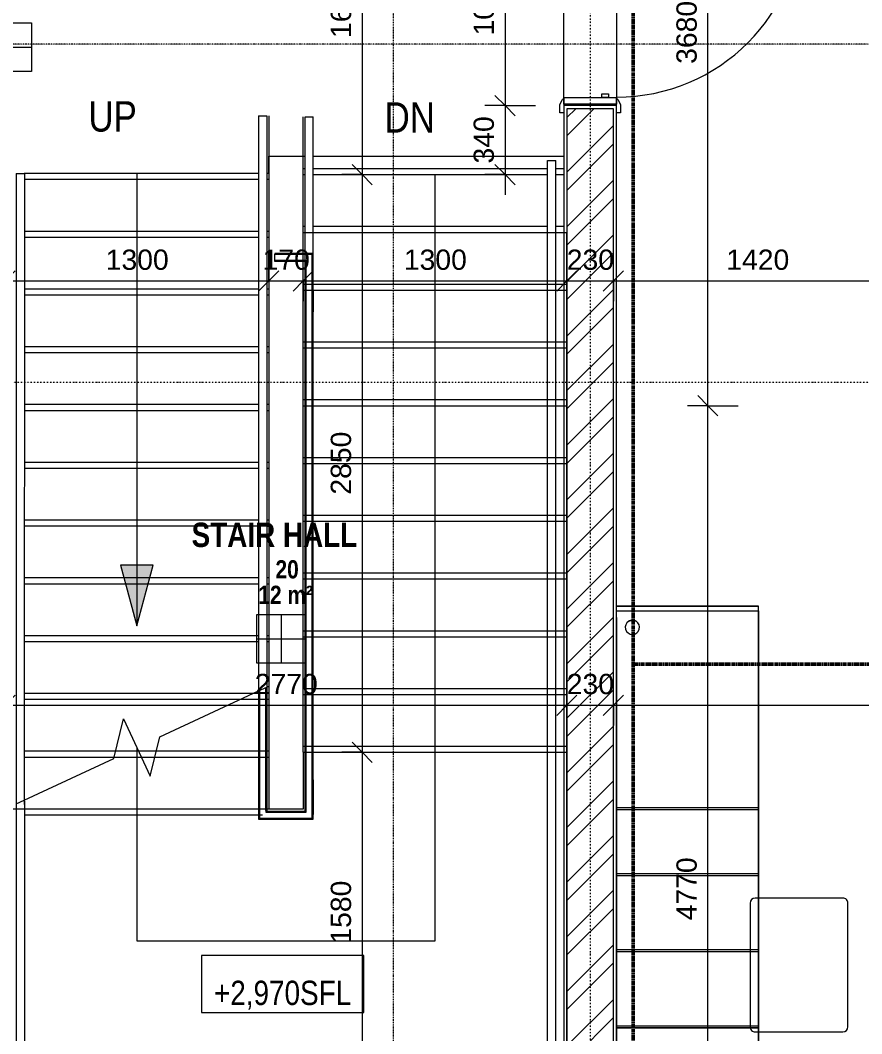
# Model space of a CAD drawing. Header units: millimetres. Extents: x -20313 to 13390, y -15775 to 12805.
# Drawn here: x -181 to 3968, y -7005 to -2005 of the extents above; entities that cross this region are included whole.
import ezdxf

# ---------------------------------------------------------------- set-up
doc = ezdxf.new("R2010")
doc.units = ezdxf.units.MM
for name, pattern in [('Dash dot', [15.875, 6.35, -4.7625, 0, -4.7625]), ('Overhead', [2.8, 2, -0.8]), ('TD_Callout Boundary', [4, 2, -2]), ('TD_Level Line', [8, 4, -2, 0, -2])]:
    doc.linetypes.add(name, pattern=pattern)
for name, color, linetype, lineweight in [('A-ANNO-DIMS', 211, 'Continuous', 9), ('A-ANNO-DIMS-100', 211, 'Continuous', 9), ('A-ANNO-SYMB', 150, 'Continuous', 9), ('A-AREA-IDEN', 2, 'Continuous', 9), ('A-DOOR', 31, 'Continuous', 5), ('A-DOOR-FRAM', 31, 'Continuous', 5), ('A-FLOR', 192, 'Continuous', 5), ('A-FLOR-HRAL', 11, 'Continuous', 5), ('A-FLOR-HRAL-MBND', 5, 'Overhead', 5), ('A-WALL', 113, 'Continuous', 5), ('A-WALL-PATT', 111, 'Continuous', 18), ('G-ANNO-DIMS', 111, 'Continuous', 9), ('G-ANNO-SYMB', 111, 'Continuous', 9), ('I-FURN', 30, 'Continuous', 5), ('I-WALL', 2, 'Continuous', 5), ('S-GRID', 1, 'Continuous', 9), ('S-STRS', 31, 'Continuous', 5), ('S-STRS-ANNO', 31, 'Continuous', 5), ('S-STRS-IDEN', 31, 'Continuous', 5), ('S-STRS-MBND', 31, 'Overhead', 5)]:
    doc.layers.add(name, color=color, linetype=linetype, lineweight=lineweight)
doc.styles.add('Arial Narrow', font='ARIALN.TTF', dxfattribs={"height": 150})
doc.styles.add('Arial Narrow_1', font='ARIALN.TTF', dxfattribs={"height": 120})
doc.styles.add('Arial Narrow_B', font='ARIALNB.TTF', dxfattribs={"height": 90})
doc.styles.add('Arial Narrow_B_1', font='ARIALNB.TTF', dxfattribs={"height": 120})
doc.styles.add('Arial_3', font='arial.ttf', dxfattribs={"height": 100})
doc.dimstyles.new('Arial_1_0', dxfattribs={"dimscale": 304.8, "dimtxt": 102.02594, "dimasz": 0.328084, "dimexe": 0.328084, "dimexo": 0.0625, "dimgap": 0.082021, "dimtad": 1, "dimdec": 0, "dimzin": 0, "dimdsep": 46, "dimtxsty": 'Arial_3', "dimblk1": 'OBLIQUE', "dimblk2": 'OBLIQUE', "dimsah": 1, "dimcen": 0.09, "dimdle": 0.328084, "dimazin": 0, "dimtfac": 1, "dimtdec": 4, "dimtix": 1, "dimtmove": 0, "dimatfit": 3, "dimfxl": 0.492126, "dimfxlon": 1, "dimtvp": 1, "dimtolj": 1, "dimtzin": 0, "dimarcsym": 2})

# ---------------------------------------------------------------- blocks, each defined once
blk = doc.blocks.new('Doors_IntSgl - 1000x2700mm-881395-01_First floor')
at = {"layer": 'A-DOOR'}
for p, q in [((-535, 150), (-495, 150)), ((-535, 130), (-535, 150)), ((-495, 150), (-469, 136)), ((469, 136), (495, 150)), ((495, 150), (535, 150)), ((535, 150), (535, 130)), ((-465, 130), (-500, 130)), ((500, 130), (465, 130)), ((-535, -150), (-535, -130)), ((-500, -130), (-465, -130)), ((-469, -136), (-495, -150)), ((420, -130), (458, -130)), ((420, -1046), (420, -130)), ((420, -130), (420, -1046)), ((458, -130), (420, -130)), ((458, -130), (458, -1046)), ((458, -1046), (458, -130)), ((465, -130), (500, -130)), ((495, -150), (469, -136)), ((535, -130), (535, -150)), ((-495, -150), (-535, -150)), ((535, -150), (495, -150)), ((458, -1046), (420, -1046)), ((420, -1046), (458, -1046))]:
    blk.add_line(p, q, dxfattribs=at)
for centre, radius, start, end in [((-473, 129), 8.06, 7.125, 60.2551), ((473, 129), 8.06, 119.7449, 172.875), ((-473, -129), 8.06, 299.7449, 352.875), ((-473, -129), 8.06, 299.7449, 352.875), ((458, -130), 916, 180, 270), ((473, -129), 8.06, 187.125, 240.2551), ((473, -129), 8.06, 187.125, 240.2551)]:
    blk.add_arc(centre, radius, start, end, dxfattribs=at)
at = {"layer": 'A-DOOR-FRAM'}
for p, q in [((-492, 130), (-460, 130)), ((-492, -130), (-492, 130)), ((-460, 130), (-460, -130)), ((460, 130), (492, 130)), ((460, -130), (460, 130)), ((492, 130), (492, -130)), ((-460, -58), (-441, -58)), ((-460, -90), (-460, -58)), ((-441, -90), (-460, -90)), ((-441, -58), (-441, -90)), ((441, -58), (460, -58)), ((441, -90), (441, -58)), ((460, -90), (441, -90)), ((460, -58), (460, -90)), ((-460, -130), (-492, -130)), ((492, -130), (460, -130))]:
    blk.add_line(p, q, dxfattribs=at)
blk = doc.blocks.new('Railing - Railing-1000652-01_First floor')
at = {"layer": 'A-FLOR-HRAL'}
for p, q in [((-5860.7, -1187.2), (-5910.7, -1188.9)), ((-5910.7, -1188.9), (-5901.8, -1458.7)), ((-5860.5, -1192.2), (-5905.5, -1193.7)), ((-5860.5, -1192.2), (-5905.5, -1193.7)), ((-5860.5, -1192.2), (-5905.5, -1193.7)), ((-5860.5, -1192.2), (-5905.5, -1193.7)), ((-5860.5, -1192.2), (-5905.5, -1193.7)), ((-5278.1, -1168.1), (-5860.7, -1187.2)), ((-5859.5, -1222.2), (-5874.5, -1222.7)), ((-5859.5, -1222.2), (-5874.5, -1222.7)), ((-5859.5, -1222.2), (-5874.5, -1222.7)), ((-5859.5, -1222.2), (-5874.5, -1222.7)), ((-5859.5, -1222.2), (-5874.5, -1222.7)), ((-5859.4, -1227.2), (-5869.4, -1227.5)), ((-5869.4, -1227.5), (-5863.1, -1417.4)), ((-5258.2, -1207.5), (-5859.4, -1227.2)), ((-5573.3, -1407.9), (-2724.8, -1314.3)), ((-2724.8, -1314.3), (-2440, -1304.9)), ((-2723.5, -1354.2), (-2438.7, -1344.9)), ((-2440, -1304.9), (-2438.7, -1344.9)), ((-5572, -1447.9), (-2723.5, -1354.2)), ((-5863.1, -1417.4), (-5858.1, -1417.3)), ((-5858.1, -1417.3), (-5573.3, -1407.9)), ((-5856.8, -1457.3), (-5572, -1447.9)), ((-5901.8, -1458.7), (-5856.8, -1457.3))]:
    blk.add_line(p, q, dxfattribs=at)
blk = doc.blocks.new('Railing - Railing-1000656-01_First floor')
at = {"layer": 'A-FLOR-HRAL'}
for p, q in [((-5900, 7.1), (-7144.3, -33.8)), ((-5874.3, 8), (-5900, 7.1)), ((-7144.3, -33.8), (-7056.9, -2692.4)), ((-5898.6, -32.9), (-7103, -72.5)), ((-5854.4, -31.4), (-5898.6, -32.9)), ((-7103, -72.5), (-7018.2, -2651.1)), ((-5534, -2602.3), (-2685.6, -2508.6)), ((-5532.7, -2642.2), (-2684.2, -2548.6)), ((-2685.6, -2508.6), (-2615.6, -2506.3)), ((-2684.2, -2548.6), (-2614.3, -2546.3)), ((-2615.6, -2506.3), (-2614.3, -2546.3)), ((-7018.2, -2651.1), (-5818.9, -2611.6)), ((-5818.9, -2611.6), (-5534, -2602.3)), ((-5817.5, -2651.6), (-5532.7, -2642.2)), ((-7056.9, -2692.4), (-5817.5, -2651.6))]:
    blk.add_line(p, q, dxfattribs=at)
blk = doc.blocks.new('FUR_2_Desk_StandAlone_ Soft Edge - FUR_2_Desk_StandAlone_ Soft Edge-V8-01_First floor')
at = {"layer": 'I-FURN', "color": 10}
for p, q in [((1990.7, -500.2), (-1235.3, -500.2)), ((-1235.3, -1200.2), (-1235.3, -500.2)), ((-1235.3, -500.2), (-1235.3, -1200.2)), ((-735.3, -500.2), (-735.3, -508.7)), ((-725.4, -500.2), (-735.3, -500.2)), ((-661.3, -500.2), (-735.3, -500.2)), ((-735.3, -500.2), (-735.3, -508.7)), ((-735.3, -511.2), (-735.3, -1200.2)), ((-735.3, -511.2), (-735.3, -1200.2)), ((-725.3, -500.2), (-661.3, -500.2)), ((-725.3, -500.2), (-725.3, -510.1)), ((-725.3, -511.4), (-725.3, -1200.2)), ((1071.7, -500.2), (-661.3, -500.2)), ((-661.3, -500.2), (-390.3, -500.2)), ((-390.3, -500.2), (-380.3, -500.2)), ((-390.3, -1200.2), (-390.3, -500.2)), ((-390.3, -500.2), (-390.3, -1200.2)), ((-380.3, -500.2), (-14.8, -500.2)), ((-380.3, -500.2), (-380.3, -1200.2)), ((-380.3, -500.2), (-380.3, -1200.2)), ((-14.8, -500.2), (-4.8, -500.2)), ((-14.8, -1200.2), (-14.8, -500.2)), ((-14.8, -500.2), (-14.8, -1200.2)), ((-4.8, -500.2), (360.8, -500.2)), ((-4.8, -500.2), (-4.8, -1200.2)), ((-4.8, -500.2), (-4.8, -1200.2)), ((360.8, -500.2), (370.8, -500.2)), ((360.8, -500.2), (360.8, -1200.2)), ((360.8, -500.2), (360.8, -1200.2)), ((370.8, -500.2), (736.3, -500.2)), ((370.8, -500.2), (370.8, -1200.2)), ((370.8, -500.2), (370.8, -1200.2)), ((736.3, -500.2), (746.3, -500.2)), ((736.3, -500.2), (736.3, -1200.2)), ((736.3, -500.2), (736.3, -1200.2)), ((746.3, -500.2), (1061.7, -500.2)), ((746.3, -500.2), (746.3, -1200.2)), ((746.3, -500.2), (746.3, -1200.2)), ((1061.7, -500.2), (1071.7, -500.2)), ((1061.7, -500.2), (1061.7, -1200.2)), ((1061.7, -500.2), (1061.7, -1200.2)), ((1071.7, -500.2), (1071.7, -1200.2)), ((1071.7, -500.2), (1071.7, -1200.2)), ((2009.9, -500.2), (1990.7, -500.2)), ((1990.7, -500.2), (2003.9, -500.2)), ((2041.7, -500.2), (2041.7, -1200.2)), ((2064.7, -1200.2), (2064.7, -500.2)), ((2064.7, -500.2), (2064.7, -1200.2)), ((-1235.3, -1200.2), (1990.7, -1200.2)), ((1990.7, -1200.2), (-1235.3, -1200.2)), ((-735.3, -1200.2), (-661.3, -1200.2)), ((-735.3, -1200.2), (-725.4, -1200.2)), ((-723.1, -1200.2), (-725.3, -1200.2)), ((-716.7, -1200.2), (-723.1, -1200.2)), ((-706.6, -1200.2), (-716.7, -1200.2)), ((-693.3, -1200.2), (-706.6, -1200.2)), ((-677.9, -1200.2), (-693.3, -1200.2)), ((-661.3, -1200.2), (-677.9, -1200.2)), ((-390.3, -1200.2), (-661.3, -1200.2)), ((-661.3, -1200.2), (1071.7, -1200.2)), ((-380.3, -1200.2), (-390.3, -1200.2)), ((-14.8, -1200.2), (-380.3, -1200.2)), ((-4.8, -1200.2), (-14.8, -1200.2)), ((360.8, -1200.2), (-4.8, -1200.2)), ((370.8, -1200.2), (360.8, -1200.2)), ((736.3, -1200.2), (370.8, -1200.2)), ((746.3, -1200.2), (736.3, -1200.2)), ((1061.7, -1200.2), (746.3, -1200.2)), ((1071.7, -1200.2), (1061.7, -1200.2)), ((2026.8, -1200.2), (1990.7, -1200.2)), ((1990.7, -1200.2), (2064.7, -1200.2)), ((2041.7, -1200.2), (2027.8, -1200.2)), ((2041.7, -1200.2), (2064.7, -1200.2))]:
    blk.add_line(p, q, dxfattribs=at)
for start, end in [(31.1255, 180), (31.1255, 180), (180, 328.8745), (180, 328.8745)]:
    blk.add_arc((1960.7, -578.6), 35, start, end, dxfattribs=at)
for points in [[(1993.5, -566.2), (1992.7, -564.2), (1991.8, -562.4), (1990.7, -560.5)], [(1990.7, -560.5), (1991.8, -562.4), (1993.6, -566.1), (1995.4, -572.3), (1995.7, -576.5), (1995.7, -578.6)], [(1995.7, -578.6), (1995.7, -580.8), (1995.4, -584.9), (1993.6, -591.1), (1991.8, -594.9), (1990.7, -596.7)], [(1990.7, -596.7), (1991.8, -594.9), (1992.7, -593), (1993.5, -591)], [(1995.2, -572.3), (1994.8, -570.2), (1994.2, -568.2), (1993.5, -566.2)], [(1993.5, -591), (1994.2, -589), (1994.8, -587), (1995.2, -584.9)], [(1995.7, -578.6), (1995.7, -576.5), (1995.5, -574.4), (1995.2, -572.3)], [(1995.2, -584.9), (1995.5, -582.8), (1995.7, -580.8), (1995.7, -578.6)]]:
    blk.add_open_spline(points, degree=3, dxfattribs=at)
blk = doc.blocks.new('Haworth_Chair_AsterX_Ottoman - Aster X-V9-01_First floor')
at = {"layer": 'I-FURN'}
for p, q in [((-330.2, 215.9), (-330.2, -200)), ((304.8, 241.3), (-304.8, 241.3)), ((330.2, -200), (330.2, 215.9)), ((-330.2, -200), (-330.2, -215.9)), ((-304.8, -241.3), (304.8, -241.3)), ((330.2, -215.9), (330.2, -200))]:
    blk.add_line(p, q, dxfattribs=at)
for centre, start, end in [((-304.8, 215.9), 90, 180), ((304.8, 215.9), 0, 90), ((-304.8, -215.9), 180, 270), ((304.8, -215.9), 270, 360)]:
    blk.add_arc(centre, 25.4, start, end, dxfattribs=at)
blk = doc.blocks.new('Railing - Railing-1119065-01_First floor')
at = {"layer": 'A-FLOR-HRAL'}
for p, q in [((-2442.5, -1074.9), (-5278.1, -1168.1)), ((-2442.5, -1074.9), (-2441.2, -1114.8)), ((-2441.2, -1114.8), (-5258.2, -1207.5)), ((-5278.1, -1168.1), (-5258.2, -1207.5)), ((-5278.1, -1168.1), (-5258.2, -1207.5)), ((-5278.1, -1168.1), (-5258.2, -1207.5)), ((-5278.1, -1168.1), (-5258.2, -1207.5)), ((-5278.1, -1168.1), (-5258.2, -1207.5)), ((-5278.1, -1168.1), (-5258.2, -1207.5))]:
    blk.add_line(p, q, dxfattribs=at)
at = {"layer": 'A-FLOR-HRAL-MBND'}
for p, q in [((-5860.7, -1187.2), (-5910.7, -1188.9)), ((-5910.7, -1188.9), (-5901.8, -1458.7)), ((-5860.5, -1192.2), (-5905.5, -1193.7)), ((-5860.5, -1192.2), (-5905.5, -1193.7)), ((-5860.5, -1192.2), (-5905.5, -1193.7)), ((-5860.5, -1192.2), (-5905.5, -1193.7)), ((-5860.5, -1192.2), (-5905.5, -1193.7)), ((-5905.5, -1193.7), (-5897, -1453.6)), ((-5905.5, -1193.7), (-5897, -1453.6)), ((-5905.5, -1193.7), (-5897, -1453.6)), ((-5905.5, -1193.7), (-5897, -1453.6)), ((-5905.5, -1193.7), (-5897, -1453.6)), ((-5278.1, -1168.1), (-5860.7, -1187.2)), ((-5275.6, -1173), (-5860.5, -1192.2)), ((-5275.6, -1173), (-5860.5, -1192.2)), ((-5275.6, -1173), (-5860.5, -1192.2)), ((-5275.6, -1173), (-5860.5, -1192.2)), ((-5275.6, -1173), (-5860.5, -1192.2)), ((-3158.7, -1178.5), (-3118.7, -1177.1)), ((-3153.8, -1328.4), (-3158.7, -1178.5)), ((-3153.7, -1178.3), (-3123.7, -1177.3)), ((-3153.7, -1178.3), (-3123.7, -1177.3)), ((-3153.7, -1178.3), (-3123.7, -1177.3)), ((-3153.7, -1178.3), (-3123.7, -1177.3)), ((-3153.7, -1178.3), (-3123.7, -1177.3)), ((-3148.6, -1333.2), (-3153.7, -1178.3)), ((-3148.6, -1333.2), (-3153.7, -1178.3)), ((-3148.6, -1333.2), (-3153.7, -1178.3)), ((-3148.6, -1333.2), (-3153.7, -1178.3)), ((-3148.6, -1333.2), (-3153.7, -1178.3)), ((-3117.6, -1362.2), (-3123.7, -1177.3)), ((-3117.6, -1362.2), (-3123.7, -1177.3)), ((-3117.6, -1362.2), (-3123.7, -1177.3)), ((-3117.6, -1362.2), (-3123.7, -1177.3)), ((-3117.6, -1362.2), (-3123.7, -1177.3)), ((-3112.5, -1367), (-3118.7, -1177.1)), ((-5859.5, -1222.2), (-5874.5, -1222.7)), ((-5859.5, -1222.2), (-5874.5, -1222.7)), ((-5859.5, -1222.2), (-5874.5, -1222.7)), ((-5859.5, -1222.2), (-5874.5, -1222.7)), ((-5859.5, -1222.2), (-5874.5, -1222.7)), ((-5874.5, -1222.7), (-5868, -1422.6)), ((-5874.5, -1222.7), (-5868, -1422.6)), ((-5874.5, -1222.7), (-5868, -1422.6)), ((-5874.5, -1222.7), (-5868, -1422.6)), ((-5874.5, -1222.7), (-5868, -1422.6)), ((-5859.4, -1227.2), (-5869.4, -1227.5)), ((-5869.4, -1227.5), (-5863.1, -1417.4)), ((-5260.7, -1202.5), (-5859.5, -1222.2)), ((-5260.7, -1202.5), (-5859.5, -1222.2)), ((-5260.7, -1202.5), (-5859.5, -1222.2)), ((-5260.7, -1202.5), (-5859.5, -1222.2)), ((-5260.7, -1202.5), (-5859.5, -1222.2)), ((-5258.2, -1207.5), (-5859.4, -1227.2)), ((-5573.3, -1407.9), (-3294.5, -1333)), ((-5573.1, -1412.9), (-3294.3, -1338)), ((-5573.1, -1412.9), (-3294.3, -1338)), ((-5573.1, -1412.9), (-3294.3, -1338)), ((-5573.1, -1412.9), (-3294.3, -1338)), ((-5573.1, -1412.9), (-3294.3, -1338)), ((-3294.5, -1333), (-3153.8, -1328.4)), ((-3294.3, -1338), (-3148.6, -1333.2)), ((-3294.3, -1338), (-3148.6, -1333.2)), ((-3294.3, -1338), (-3148.6, -1333.2)), ((-3294.3, -1338), (-3148.6, -1333.2)), ((-3294.3, -1338), (-3148.6, -1333.2)), ((-5572.1, -1442.9), (-3293.4, -1368)), ((-5572.1, -1442.9), (-3293.4, -1368)), ((-5572.1, -1442.9), (-3293.4, -1368)), ((-5572.1, -1442.9), (-3293.4, -1368)), ((-5572.1, -1442.9), (-3293.4, -1368)), ((-5572, -1447.9), (-3293.2, -1373)), ((-3293.4, -1368), (-3117.6, -1362.2)), ((-3293.4, -1368), (-3117.6, -1362.2)), ((-3293.4, -1368), (-3117.6, -1362.2)), ((-3293.4, -1368), (-3117.6, -1362.2)), ((-3293.4, -1368), (-3117.6, -1362.2)), ((-3293.2, -1373), (-3112.5, -1367)), ((-5868, -1422.6), (-5858, -1422.3)), ((-5868, -1422.6), (-5858, -1422.3)), ((-5868, -1422.6), (-5858, -1422.3)), ((-5868, -1422.6), (-5858, -1422.3)), ((-5868, -1422.6), (-5858, -1422.3)), ((-5863.1, -1417.4), (-5858.1, -1417.3)), ((-5858.1, -1417.3), (-5573.3, -1407.9)), ((-5858, -1422.3), (-5573.1, -1412.9)), ((-5858, -1422.3), (-5573.1, -1412.9)), ((-5858, -1422.3), (-5573.1, -1412.9)), ((-5858, -1422.3), (-5573.1, -1412.9)), ((-5858, -1422.3), (-5573.1, -1412.9)), ((-5857, -1452.3), (-5572.1, -1442.9)), ((-5857, -1452.3), (-5572.1, -1442.9)), ((-5857, -1452.3), (-5572.1, -1442.9)), ((-5857, -1452.3), (-5572.1, -1442.9)), ((-5857, -1452.3), (-5572.1, -1442.9)), ((-5856.8, -1457.3), (-5572, -1447.9)), ((-5901.8, -1458.7), (-5856.8, -1457.3)), ((-5897, -1453.6), (-5857, -1452.3)), ((-5897, -1453.6), (-5857, -1452.3)), ((-5897, -1453.6), (-5857, -1452.3)), ((-5897, -1453.6), (-5857, -1452.3)), ((-5897, -1453.6), (-5857, -1452.3))]:
    blk.add_line(p, q, dxfattribs=at)
blk = doc.blocks.new('Railing - Railing-1119069-01_First floor')
at = {"layer": 'A-FLOR-HRAL'}
for p, q in [((-2766.6, 110.1), (-5874.3, 8)), ((-2766.6, 110.1), (-2765.3, 70.1)), ((-2765.3, 70.1), (-5854.4, -31.4)), ((-5874.3, 8), (-5854.4, -31.4))]:
    blk.add_line(p, q, dxfattribs=at)
at = {"layer": 'A-FLOR-HRAL-MBND'}
for p, q in [((-5900, 7.1), (-7144.3, -33.8)), ((-5874.3, 8), (-5900, 7.1)), ((-7144.3, -33.8), (-7056.9, -2692.4)), ((-5898.6, -32.9), (-7103, -72.5)), ((-5854.4, -31.4), (-5898.6, -32.9)), ((-7103, -72.5), (-7018.2, -2651.1)), ((-5534, -2602.3), (-3255.2, -2527.4)), ((-3255.2, -2527.4), (-2970.4, -2518)), ((-2970.4, -2518), (-2969.1, -2558)), ((-5532.7, -2642.2), (-3253.9, -2567.3)), ((-3253.9, -2567.3), (-2969.1, -2558)), ((-7018.2, -2651.1), (-5818.9, -2611.6)), ((-5818.9, -2611.6), (-5534, -2602.3)), ((-5817.5, -2651.6), (-5532.7, -2642.2)), ((-7056.9, -2692.4), (-5817.5, -2651.6))]:
    blk.add_line(p, q, dxfattribs=at)
blk = doc.blocks.new('Room Tag B - Medium_rfaX - Name and Number-1261570-01_First floor')
at = {"layer": 'A-AREA-IDEN'}
for p, q in [((-2.752, -5.004), (-2.752, -2.604)), ((-2.752, -2.604), (-0.352, -2.604)), ((-1.552, -2.604), (-1.552, -5.004)), ((-0.352, -2.604), (-0.352, -5.004)), ((-2.752, -3.804), (-0.352, -3.804)), ((-0.352, -5.004), (-2.752, -5.004))]:
    blk.add_line(p, q, dxfattribs=at)
blk = doc.blocks.new('DIMBLOCK145-01_First floor')
at = {"layer": 'A-ANNO-DIMS-100', "transparency": 16777216}
for p, q in [((-256, -5384.3), (-256, -5234.3)), ((2514, -5384.3), (2514, -5234.3)), ((-256, -5384.3), (-206, -5334.3)), ((2514, -5384.3), (2564, -5334.3)), ((-256, -5384.3), (-306, -5434.3)), ((-256, -5384.3), (2514, -5384.3)), ((-256, -5384.3), (-256, -5484.3)), ((2514, -5384.3), (2464, -5434.3)), ((2514, -5384.3), (2514, -5484.3))]:
    blk.add_line(p, q, dxfattribs=at)
at = {"layer": 'A-ANNO-DIMS-100', "color": 0, "transparency": 16777216, "insert": (975.2, -5229.5), "char_height": 100, "width": 369.177, "attachment_point": 1, "line_spacing_factor": 0.941778, "style": 'Arial_3'}
blk.add_mtext('2770', dxfattribs=at)
blk = doc.blocks.new('_Oblique')
at = {"color": 0, "linetype": 'ByBlock', "lineweight": -2}
blk.add_line((-0.5, -0.5), (0.5, 0.5), dxfattribs=at)
blk = doc.blocks.new('DIMBLOCK146-01_First floor')
at = {"layer": 'A-ANNO-DIMS-100', "transparency": 16777216}
for p, q in [((2514, -5384.3), (2514, -5234.3)), ((2744, -5384.3), (2744, -5234.3)), ((2514, -5384.3), (2564, -5334.3)), ((2744, -5384.3), (2794, -5334.3)), ((2514, -5384.3), (2464, -5434.3)), ((2514, -5384.3), (2744, -5384.3)), ((2514, -5384.3), (2514, -5484.3)), ((2744, -5384.3), (2694, -5434.3)), ((2744, -5384.3), (2744, -5484.3))]:
    blk.add_line(p, q, dxfattribs=at)
at = {"layer": 'A-ANNO-DIMS-100', "color": 0, "transparency": 16777216, "insert": (2513.7, -5229.5), "char_height": 100, "width": 276.883, "attachment_point": 1, "line_spacing_factor": 0.941778, "style": 'Arial_3'}
blk.add_mtext('230', dxfattribs=at)
blk = doc.blocks.new('DIMBLOCK147-01_First floor')
at = {"layer": 'A-ANNO-DIMS-100', "transparency": 16777216}
for p, q in [((2744, -5384.3), (2744, -5234.3)), ((8744, -5384.3), (8744, -5234.3)), ((2744, -5384.3), (2794, -5334.3)), ((8744, -5384.3), (8794, -5334.3)), ((2744, -5384.3), (2694, -5434.3)), ((2744, -5384.3), (8744, -5384.3)), ((2744, -5384.3), (2744, -5484.3)), ((8744, -5384.3), (8694, -5434.3)), ((8744, -5384.3), (8744, -5484.3))]:
    blk.add_line(p, q, dxfattribs=at)
at = {"layer": 'A-ANNO-DIMS-100', "color": 0, "transparency": 16777216, "insert": (5590.2, -5229.5), "char_height": 100, "width": 369.177, "attachment_point": 1, "line_spacing_factor": 0.941778, "style": 'Arial_3'}
blk.add_mtext('6000', dxfattribs=at)
blk = doc.blocks.new('DIMBLOCK157-01_First floor')
at = {"layer": 'A-ANNO-DIMS-100', "transparency": 16777216}
for p, q in [((-256, -3291.2), (-256, -3141.2)), ((1044, -3291.2), (1044, -3141.2)), ((-256, -3291.2), (-206, -3241.2)), ((1044, -3291.2), (1094, -3241.2)), ((-256, -3291.2), (-306, -3341.2)), ((-256, -3291.2), (1044, -3291.2)), ((-256, -3291.2), (-256, -3391.2)), ((1044, -3291.2), (994, -3341.2)), ((1044, -3291.2), (1044, -3391.2))]:
    blk.add_line(p, q, dxfattribs=at)
at = {"layer": 'A-ANNO-DIMS-100', "color": 0, "transparency": 16777216, "insert": (240.2, -3136.4), "char_height": 100, "width": 369.177, "attachment_point": 1, "line_spacing_factor": 0.941778, "style": 'Arial_3'}
blk.add_mtext('1300', dxfattribs=at)
blk = doc.blocks.new('DIMBLOCK158-01_First floor')
at = {"layer": 'A-ANNO-DIMS-100', "transparency": 16777216}
for p, q in [((1044, -3291.2), (1044, -3141.2)), ((1214, -3291.2), (1214, -3141.2)), ((1044, -3291.2), (1094, -3241.2)), ((1214, -3291.2), (1264, -3241.2)), ((1044, -3291.2), (994, -3341.2)), ((1044, -3291.2), (1214, -3291.2)), ((1044, -3291.2), (1044, -3391.2)), ((1214, -3291.2), (1164, -3341.2)), ((1214, -3291.2), (1214, -3391.2))]:
    blk.add_line(p, q, dxfattribs=at)
at = {"layer": 'A-ANNO-DIMS-100', "color": 0, "transparency": 16777216, "insert": (1013.7, -3136.4), "char_height": 100, "width": 276.883, "attachment_point": 1, "line_spacing_factor": 0.941778, "style": 'Arial_3'}
blk.add_mtext('170', dxfattribs=at)
blk = doc.blocks.new('DIMBLOCK159-01_First floor')
at = {"layer": 'A-ANNO-DIMS-100', "transparency": 16777216}
for p, q in [((1214, -3291.2), (1214, -3141.2)), ((2514, -3291.2), (2514, -3141.2)), ((1214, -3291.2), (1264, -3241.2)), ((2514, -3291.2), (2564, -3241.2)), ((1214, -3291.2), (1164, -3341.2)), ((1214, -3291.2), (2514, -3291.2)), ((1214, -3291.2), (1214, -3391.2)), ((2514, -3291.2), (2464, -3341.2)), ((2514, -3291.2), (2514, -3391.2))]:
    blk.add_line(p, q, dxfattribs=at)
at = {"layer": 'A-ANNO-DIMS-100', "color": 0, "transparency": 16777216, "insert": (1710.2, -3136.4), "char_height": 100, "width": 369.177, "attachment_point": 1, "line_spacing_factor": 0.941778, "style": 'Arial_3'}
blk.add_mtext('1300', dxfattribs=at)
blk = doc.blocks.new('DIMBLOCK160-01_First floor')
at = {"layer": 'A-ANNO-DIMS-100', "transparency": 16777216}
for p, q in [((2514, -3291.2), (2514, -3141.2)), ((2744, -3291.2), (2744, -3141.2)), ((2514, -3291.2), (2564, -3241.2)), ((2744, -3291.2), (2794, -3241.2)), ((2514, -3291.2), (2464, -3341.2)), ((2514, -3291.2), (2744, -3291.2)), ((2514, -3291.2), (2514, -3391.2)), ((2744, -3291.2), (2694, -3341.2)), ((2744, -3291.2), (2744, -3391.2))]:
    blk.add_line(p, q, dxfattribs=at)
at = {"layer": 'A-ANNO-DIMS-100', "color": 0, "transparency": 16777216, "insert": (2513.7, -3136.4), "char_height": 100, "width": 276.883, "attachment_point": 1, "line_spacing_factor": 0.941778, "style": 'Arial_3'}
blk.add_mtext('230', dxfattribs=at)
blk = doc.blocks.new('DIMBLOCK161-01_First floor')
at = {"layer": 'A-ANNO-DIMS-100', "transparency": 16777216}
for p, q in [((2744, -3291.2), (2744, -3141.2)), ((4164, -3291.2), (4164, -3141.2)), ((2744, -3291.2), (2794, -3241.2)), ((4164, -3291.2), (4214, -3241.2)), ((2744, -3291.2), (2694, -3341.2)), ((2744, -3291.2), (4164, -3291.2)), ((2744, -3291.2), (2744, -3391.2)), ((4164, -3291.2), (4114, -3341.2)), ((4164, -3291.2), (4164, -3391.2))]:
    blk.add_line(p, q, dxfattribs=at)
at = {"layer": 'A-ANNO-DIMS-100', "color": 0, "transparency": 16777216, "insert": (3300.2, -3136.4), "char_height": 100, "width": 369.177, "attachment_point": 1, "line_spacing_factor": 0.941778, "style": 'Arial_3'}
blk.add_mtext('1420', dxfattribs=at)
blk = doc.blocks.new('DIMBLOCK194-01_First floor')
at = {"layer": 'A-ANNO-DIMS-100', "transparency": 16777216}
for p, q in [((3209.2, -3906.5), (3159.2, -3856.5)), ((3209.2, -3906.5), (3109.2, -3906.5)), ((3209.2, -8676.5), (3209.2, -3906.5)), ((3209.2, -3906.5), (3259.2, -3956.5)), ((3209.2, -3906.5), (3359.2, -3906.5)), ((3209.2, -8676.5), (3159.2, -8626.5)), ((3209.2, -8676.5), (3059.2, -8676.5)), ((3209.2, -8676.5), (3259.2, -8726.5)), ((3209.2, -8676.5), (3309.2, -8676.5))]:
    blk.add_line(p, q, dxfattribs=at)
at = {"layer": 'A-ANNO-DIMS-100', "color": 0, "transparency": 16777216, "insert": (3054.4, -6445.4), "char_height": 100, "width": 369.177, "attachment_point": 1, "rotation": 90, "line_spacing_factor": 0.941778, "style": 'Arial_3'}
blk.add_mtext('4770', dxfattribs=at)
blk = doc.blocks.new('DIMBLOCK195-01_First floor')
at = {"layer": 'A-ANNO-DIMS-100', "transparency": 16777216}
for p, q in [((3209.2, -226.5), (3159.2, -176.5)), ((3209.2, -226.5), (3109.2, -226.5)), ((3209.2, -3906.5), (3209.2, -226.5)), ((3209.2, -226.5), (3259.2, -276.5)), ((3209.2, -226.5), (3359.2, -226.5)), ((3209.2, -3906.5), (3159.2, -3856.5)), ((3209.2, -3906.5), (3109.2, -3906.5)), ((3209.2, -3906.5), (3259.2, -3956.5)), ((3209.2, -3906.5), (3359.2, -3906.5))]:
    blk.add_line(p, q, dxfattribs=at)
at = {"layer": 'A-ANNO-DIMS-100', "color": 0, "transparency": 16777216, "insert": (3054.4, -2220.4), "char_height": 100, "width": 369.177, "attachment_point": 1, "rotation": 90, "line_spacing_factor": 0.941778, "style": 'Arial_3'}
blk.add_mtext('3680', dxfattribs=at)
blk = doc.blocks.new('DIMBLOCK208-01_First floor')
at = {"layer": 'A-ANNO-DIMS-100', "transparency": 16777216}
for p, q in [((1504.8, -1111.5), (1454.8, -1061.5)), ((1504.8, -1111.5), (1404.8, -1111.5)), ((1504.8, -1111.5), (1504.8, -2766.5)), ((1504.8, -1111.5), (1554.8, -1161.5)), ((1504.8, -1111.5), (1654.8, -1111.5)), ((1504.8, -2766.5), (1454.8, -2716.5)), ((1504.8, -2766.5), (1404.8, -2766.5)), ((1504.8, -2766.5), (1554.8, -2816.5)), ((1504.8, -2766.5), (1654.8, -2766.5))]:
    blk.add_line(p, q, dxfattribs=at)
at = {"layer": 'A-ANNO-DIMS-100', "color": 0, "transparency": 16777216, "insert": (1350, -2092.9), "char_height": 100, "width": 369.177, "attachment_point": 1, "rotation": 90, "line_spacing_factor": 0.941778, "style": 'Arial_3'}
blk.add_mtext('1655', dxfattribs=at)
blk = doc.blocks.new('DIMBLOCK209-01_First floor')
at = {"layer": 'A-ANNO-DIMS-100', "transparency": 16777216}
for p, q in [((1504.8, -2766.5), (1454.8, -2716.5)), ((1504.8, -2766.5), (1404.8, -2766.5)), ((1504.8, -2766.5), (1504.8, -5616.5)), ((1504.8, -2766.5), (1554.8, -2816.5)), ((1504.8, -2766.5), (1654.8, -2766.5)), ((1504.8, -5616.5), (1454.8, -5566.5)), ((1504.8, -5616.5), (1404.8, -5616.5)), ((1504.8, -5616.5), (1554.8, -5666.5)), ((1504.8, -5616.5), (1654.8, -5616.5))]:
    blk.add_line(p, q, dxfattribs=at)
at = {"layer": 'A-ANNO-DIMS-100', "color": 0, "transparency": 16777216, "insert": (1350, -4345.4), "char_height": 100, "width": 369.177, "attachment_point": 1, "rotation": 90, "line_spacing_factor": 0.941778, "style": 'Arial_3'}
blk.add_mtext('2850', dxfattribs=at)
blk = doc.blocks.new('DIMBLOCK210-01_First floor')
at = {"layer": 'A-ANNO-DIMS-100', "transparency": 16777216}
for p, q in [((1504.8, -5616.5), (1454.8, -5566.5)), ((1504.8, -5616.5), (1404.8, -5616.5)), ((1504.8, -5616.5), (1504.8, -7196.5)), ((1504.8, -5616.5), (1554.8, -5666.5)), ((1504.8, -5616.5), (1654.8, -5616.5)), ((1504.8, -7196.5), (1454.8, -7146.5)), ((1504.8, -7196.5), (1404.8, -7196.5)), ((1504.8, -7196.5), (1554.8, -7246.5)), ((1504.8, -7196.5), (1654.8, -7196.5))]:
    blk.add_line(p, q, dxfattribs=at)
at = {"layer": 'A-ANNO-DIMS-100', "color": 0, "transparency": 16777216, "insert": (1350, -6560.4), "char_height": 100, "width": 369.177, "attachment_point": 1, "rotation": 90, "line_spacing_factor": 0.941778, "style": 'Arial_3'}
blk.add_mtext('1580', dxfattribs=at)
blk = doc.blocks.new('DIMBLOCK219-01_First floor')
at = {"layer": 'A-ANNO-DIMS-100', "transparency": 16777216}
for p, q in [((2209.2, -1426.5), (2159.2, -1376.5)), ((2209.2, -1426.5), (2109.2, -1426.5)), ((2209.2, -1426.5), (2209.2, -2426.5)), ((2209.2, -1426.5), (2259.2, -1476.5)), ((2209.2, -1426.5), (2359.2, -1426.5)), ((2209.2, -2426.5), (2159.2, -2376.5)), ((2209.2, -2426.5), (2109.2, -2426.5)), ((2209.2, -2426.5), (2259.2, -2476.5)), ((2209.2, -2426.5), (2359.2, -2426.5))]:
    blk.add_line(p, q, dxfattribs=at)
at = {"layer": 'A-ANNO-DIMS-100', "color": 0, "transparency": 16777216, "insert": (2054.4, -2080.4), "char_height": 100, "width": 369.177, "attachment_point": 1, "rotation": 90, "line_spacing_factor": 0.941778, "style": 'Arial_3'}
blk.add_mtext('1000', dxfattribs=at)
blk = doc.blocks.new('DIMBLOCK220-01_First floor')
at = {"layer": 'A-ANNO-DIMS-100', "transparency": 16777216}
for p, q in [((2209.2, -2426.5), (2159.2, -2376.5)), ((2209.2, -2426.5), (2109.2, -2426.5)), ((2209.2, -2426.5), (2209.2, -2866.5)), ((2209.2, -2426.5), (2259.2, -2476.5)), ((2209.2, -2426.5), (2359.2, -2426.5)), ((2209.2, -2766.5), (2159.2, -2716.5)), ((2209.2, -2766.5), (2109.2, -2766.5)), ((2209.2, -2766.5), (2259.2, -2816.5)), ((2209.2, -2766.5), (2359.2, -2766.5))]:
    blk.add_line(p, q, dxfattribs=at)
at = {"layer": 'A-ANNO-DIMS-100', "color": 0, "transparency": 16777216, "insert": (2054.4, -2711.9), "char_height": 100, "width": 276.883, "attachment_point": 1, "rotation": 90, "line_spacing_factor": 0.941778, "style": 'Arial_3'}
blk.add_mtext('340', dxfattribs=at)
blk = doc.blocks.new('Spot Elevations - _-1243852-01_First floor')
at = {"layer": 'G-ANNO-DIMS'}
for p, q in [((-4, 0), (-4, 2.8125)), ((-4, 2.8125), (4, 2.8125)), ((4, 2.8125), (4, 0)), ((4, 0), (-4, 0))]:
    blk.add_line(p, q, dxfattribs=at)

msp = doc.modelspace()

# ---------------------------------------------------------------- hatches: boundary and pattern name
at = {"layer": 'A-WALL-PATT', "lineweight": 5}
h = msp.add_hatch(dxfattribs=at)
h.set_pattern_fill('FP_1', color=256, style=0, pattern_type=2)
h.set_pattern_definition([(45, (-8404.18, -5860.1), (-134.7038, 134.7038), []), (45, (-8314.37, -5860.1), (-134.7038, 134.7038), [])])
h.paths.add_polyline_path([(2744, -8676.5), (2744, -2441.5), (2514, -2441.5), (2514, -8676.5), (2557.5, -8676.5)])
h.paths.add_polyline_path([(2514, -1411.5), (2744, -1411.5), (2744, 1323.5), (2514, 1323.5), (2514, -1111.5)])
h.paths.add_polyline_path([(2557.5, 2353.5), (2744, 2353.5), (2744, 3103.5), (2514, 3103.5), (2514, 2353.5)])
at = {"layer": 'S-STRS-ANNO'}
msp.add_hatch(color=256, dxfattribs=at).paths.add_polyline_path([(394, -4993.4), (474.4, -4693.4), (313.6, -4693.4), (357.6, -4857.4)])

# ---------------------------------------------------------------- linework, layer by layer
at = {"layer": 'A-ANNO-SYMB', "linetype": 'TD_Callout Boundary', "lineweight": 50}
for p, q in [((2840.5, -7343.5), (2840.5, -1623.4)), ((2840.5, -5181), (10522.4, -5181))]:
    msp.add_line(p, q, dxfattribs=at)
at = {"layer": 'A-FLOR'}
for p, q in [((2499, -2386.5), (2499, -1466.5)), ((2759, -1506.5), (2759, -2386.5)), ((1044, -2761.5), (1044, -2675.7)), ((1044, -2675.7), (1224, -2675.7)), ((1264, -2675.7), (2499, -2675.7))]:
    msp.add_line(p, q, dxfattribs=at)
at = {"layer": 'A-WALL', "lineweight": 18}
for p, q in [((2514, -2441.5), (2514, -7196.5)), ((2744, -2441.5), (2514, -2441.5)), ((2744, -8676.5), (2744, -2441.5))]:
    msp.add_line(p, q, dxfattribs=at)
at = {"layer": 'G-ANNO-SYMB', "linetype": 'TD_Level Line', "lineweight": 18}
msp.add_line((10869.3, -2122.7), (-19020.2, -2122.7), dxfattribs=at)
at = {"layer": 'I-WALL', "lineweight": 18}
for p, q in [((2499, -2426.5), (2499, -7181.5)), ((2759, -2426.5), (2499, -2426.5)), ((2759, -8661.5), (2759, -2426.5))]:
    msp.add_line(p, q, dxfattribs=at)
at = {"layer": 'S-GRID', "linetype": 'Dash dot', "lineweight": 18}
for p, q in [((2629, 9010.6), (2629, -11991.6)), ((8007.6, -3791.5), (-15858.2, -3791.5))]:
    msp.add_line(p, q, dxfattribs=at)
at = {"layer": 'S-STRS'}
for p, q in [((1044, -2476.5), (1044, -2761.5)), ((1214, -2766.5), (1214, -2481.5)), ((1044, -2761.5), (1044, -3046.5)), ((1214, -3051.5), (1214, -2766.5)), ((1044, -3046.5), (1044, -3331.5)), ((1214, -3336.5), (1214, -3051.5)), ((1044, -3331.5), (1044, -3616.5)), ((1214, -3621.5), (1214, -3336.5)), ((1044, -3616.5), (1044, -3901.5)), ((1214, -3906.5), (1214, -3621.5)), ((1044, -3901.5), (1044, -4186.5)), ((1214, -4191.5), (1214, -3906.5)), ((1044, -4186.5), (1044, -4471.5)), ((1214, -4476.5), (1214, -4191.5)), ((1044, -4471.5), (1044, -4756.5)), ((1214, -4761.5), (1214, -4476.5)), ((1044, -4756.5), (1044, -5041.5)), ((1214, -5046.5), (1214, -4761.5)), ((1044, -5041.5), (1044, -5290.3)), ((1214, -5331.5), (1214, -5046.5)), ((1044, -5290.3), (1044, -5326.5)), ((1044, -5326.5), (1044, -5611.5)), ((1214, -5616.5), (1214, -5331.5)), ((1044, -5611.5), (1044, -5896.5)), ((1214, -5616.5), (1214, -5896.5)), ((1214, -5616.5), (1224, -5616.5)), ((1264, -5616.5), (2419, -5616.5)), ((2459, -5616.5), (2499, -5616.5)), ((994, -5896.5), (-161, -5896.5)), ((1044, -5896.5), (1034, -5896.5)), ((1214, -5896.5), (1044, -5896.5))]:
    msp.add_line(p, q, dxfattribs=at)
at = {"layer": 'S-STRS', "color": 9, "linetype": 'Overhead'}
for p, q in [((1214, -2736.5), (1224, -2736.5)), ((1264, -2736.5), (2419, -2736.5)), ((2459, -2736.5), (2499, -2736.5)), ((994, -2791.5), (-161, -2791.5)), ((1044, -2791.5), (1034, -2791.5)), ((1214, -3021.5), (1224, -3021.5)), ((1264, -3021.5), (2419, -3021.5)), ((2459, -3021.5), (2499, -3021.5)), ((994, -3076.5), (-161, -3076.5)), ((1044, -3076.5), (1034, -3076.5)), ((1214, -3306.5), (1224, -3306.5)), ((1264, -3306.5), (2419, -3306.5)), ((2459, -3306.5), (2499, -3306.5)), ((994, -3361.5), (-161, -3361.5)), ((1044, -3361.5), (1034, -3361.5)), ((1214, -3591.5), (1224, -3591.5)), ((1264, -3591.5), (2419, -3591.5)), ((2459, -3591.5), (2499, -3591.5)), ((994, -3646.5), (-161, -3646.5)), ((1044, -3646.5), (1034, -3646.5)), ((1214, -3876.5), (1224, -3876.5)), ((1264, -3876.5), (2419, -3876.5)), ((2459, -3876.5), (2499, -3876.5)), ((994, -3931.5), (-161, -3931.5)), ((1044, -3931.5), (1034, -3931.5)), ((1214, -4161.5), (1224, -4161.5)), ((1264, -4161.5), (2419, -4161.5)), ((2459, -4161.5), (2499, -4161.5)), ((994, -4216.5), (-161, -4216.5)), ((1044, -4216.5), (1034, -4216.5)), ((1214, -4446.5), (1224, -4446.5)), ((1264, -4446.5), (2419, -4446.5)), ((2459, -4446.5), (2499, -4446.5)), ((994, -4501.5), (-161, -4501.5)), ((1044, -4501.5), (1034, -4501.5)), ((1214, -4731.5), (1224, -4731.5)), ((1264, -4731.5), (2419, -4731.5)), ((2459, -4731.5), (2499, -4731.5)), ((994, -4786.5), (-161, -4786.5)), ((1044, -4786.5), (1034, -4786.5)), ((1214, -5016.5), (1224, -5016.5)), ((1264, -5016.5), (2419, -5016.5)), ((2459, -5016.5), (2499, -5016.5)), ((994, -5071.5), (-161, -5071.5)), ((1044, -5071.5), (1034, -5071.5)), ((1214, -5301.5), (1224, -5301.5)), ((1264, -5301.5), (2419, -5301.5)), ((2459, -5301.5), (2499, -5301.5)), ((902.1, -5356.5), (-161, -5356.5)), ((994, -5356.5), (902.1, -5356.5)), ((1044, -5356.5), (1034, -5356.5)), ((1214, -5586.5), (1224, -5586.5)), ((1264, -5586.5), (2419, -5586.5)), ((2459, -5586.5), (2499, -5586.5)), ((281.9, -5641.5), (-161, -5641.5)), ((416.5, -5641.5), (281.9, -5641.5)), ((482.8, -5641.5), (416.5, -5641.5)), ((994, -5641.5), (482.8, -5641.5)), ((1044, -5641.5), (1034, -5641.5)), ((1014, -5926.5), (-161, -5926.5))]:
    msp.add_line(p, q, dxfattribs=at)
at = {"layer": 'S-STRS', "color": 8}
for p, q in [((994, -2761.5), (-161, -2761.5)), ((1044, -2761.5), (1034, -2761.5)), ((1214, -2766.5), (1224, -2766.5)), ((1264, -2766.5), (2419, -2766.5)), ((2459, -2766.5), (2499, -2766.5)), ((994, -3046.5), (-161, -3046.5)), ((1044, -3046.5), (1034, -3046.5)), ((1214, -3051.5), (1224, -3051.5)), ((1264, -3051.5), (2419, -3051.5)), ((2459, -3051.5), (2499, -3051.5)), ((994, -3331.5), (-161, -3331.5)), ((1044, -3331.5), (1034, -3331.5)), ((1214, -3336.5), (1224, -3336.5)), ((1264, -3336.5), (2419, -3336.5)), ((2459, -3336.5), (2499, -3336.5)), ((994, -3616.5), (-161, -3616.5)), ((1044, -3616.5), (1034, -3616.5)), ((1214, -3621.5), (1224, -3621.5)), ((1264, -3621.5), (2419, -3621.5)), ((2459, -3621.5), (2499, -3621.5)), ((994, -3901.5), (-161, -3901.5)), ((1044, -3901.5), (1034, -3901.5)), ((1214, -3906.5), (1224, -3906.5)), ((1264, -3906.5), (2419, -3906.5)), ((2459, -3906.5), (2499, -3906.5)), ((994, -4186.5), (-161, -4186.5)), ((1044, -4186.5), (1034, -4186.5)), ((1214, -4191.5), (1224, -4191.5)), ((1264, -4191.5), (2419, -4191.5)), ((2459, -4191.5), (2499, -4191.5)), ((994, -4471.5), (-161, -4471.5)), ((1044, -4471.5), (1034, -4471.5)), ((1214, -4476.5), (1224, -4476.5)), ((1264, -4476.5), (2419, -4476.5)), ((2459, -4476.5), (2499, -4476.5)), ((994, -4756.5), (-161, -4756.5)), ((1044, -4756.5), (1034, -4756.5)), ((1214, -4761.5), (1224, -4761.5)), ((1264, -4761.5), (2419, -4761.5)), ((2459, -4761.5), (2499, -4761.5)), ((994, -5041.5), (-161, -5041.5)), ((1044, -5041.5), (1034, -5041.5)), ((1214, -5046.5), (1224, -5046.5)), ((1264, -5046.5), (2419, -5046.5)), ((2459, -5046.5), (2499, -5046.5)), ((966.4, -5326.5), (-161, -5326.5)), ((994, -5326.5), (966.4, -5326.5)), ((1044, -5326.5), (1034, -5326.5)), ((1214, -5331.5), (1224, -5331.5)), ((1264, -5331.5), (2419, -5331.5)), ((2459, -5331.5), (2499, -5331.5)), ((289.2, -5611.5), (-161, -5611.5)), ((402.5, -5611.5), (289.2, -5611.5)), ((490.1, -5611.5), (402.5, -5611.5)), ((994, -5611.5), (490.1, -5611.5)), ((1044, -5611.5), (1034, -5611.5))]:
    msp.add_line(p, q, dxfattribs=at)
at = {"layer": 'S-STRS-ANNO'}
for p, q in [((394, -2761.5), (394, -3046.5)), ((1864, -3051.5), (1864, -2766.5)), ((394, -3046.5), (394, -3331.5)), ((1864, -3336.5), (1864, -3051.5)), ((394, -3331.5), (394, -3616.5)), ((1864, -3621.5), (1864, -3336.5)), ((394, -3616.5), (394, -3901.5)), ((1864, -3906.5), (1864, -3621.5)), ((394, -3901.5), (394, -4186.5)), ((1864, -4191.5), (1864, -3906.5)), ((394, -4186.5), (394, -4471.5)), ((1864, -4476.5), (1864, -4191.5)), ((394, -4471.5), (394, -4756.5)), ((1864, -4761.5), (1864, -4476.5)), ((474.4, -4693.4), (313.6, -4693.4)), ((313.6, -4693.4), (357.6, -4857.4)), ((394, -4993.4), (474.4, -4693.4)), ((394, -4756.5), (394, -4993.4)), ((1864, -5046.5), (1864, -4761.5)), ((357.6, -4857.4), (394, -4993.4)), ((1864, -5331.5), (1864, -5046.5)), ((1864, -5616.5), (1864, -5331.5)), ((394, -5593.4), (394, -5611.5)), ((394, -5611.5), (394, -5896.5)), ((1864, -6546.5), (1864, -5616.5)), ((394, -5896.5), (394, -6546.5)), ((394, -6546.5), (1864, -6546.5))]:
    msp.add_line(p, q, dxfattribs=at)
at = {"layer": 'S-STRS-MBND'}
for p, q in [((1214, -3051.5), (2514, -3051.5)), ((1214, -5616.5), (1214, -3051.5)), ((2514, -5616.5), (2514, -3051.5)), ((1214, -3306.5), (2514, -3306.5)), ((1214, -3336.5), (2514, -3336.5)), ((1214, -3591.5), (2514, -3591.5)), ((1214, -3621.5), (2514, -3621.5)), ((1214, -3876.5), (2514, -3876.5)), ((1214, -3906.5), (2514, -3906.5)), ((1214, -4161.5), (2514, -4161.5)), ((1214, -4191.5), (2514, -4191.5)), ((1214, -4446.5), (2514, -4446.5)), ((1214, -4476.5), (2514, -4476.5)), ((1214, -4731.5), (2514, -4731.5)), ((1214, -4761.5), (2514, -4761.5)), ((1214, -5016.5), (2514, -5016.5)), ((1214, -5046.5), (2514, -5046.5)), ((1044, -5290.3), (1044, -5896.5)), ((1044, -5326.5), (966.4, -5326.5)), ((1214, -5301.5), (2514, -5301.5)), ((1214, -5331.5), (2514, -5331.5)), ((1044, -5356.5), (902.1, -5356.5)), ((1214, -5586.5), (2514, -5586.5)), ((416.5, -5641.5), (281.9, -5641.5)), ((402.5, -5611.5), (289.2, -5611.5)), ((1044, -5641.5), (482.8, -5641.5)), ((1044, -5611.5), (490.1, -5611.5)), ((1214, -5616.5), (1214, -5896.5)), ((1214, -5616.5), (2514, -5616.5)), ((2514, -7196.5), (2514, -5616.5)), ((1044, -5896.5), (-256, -5896.5)), ((1214, -5896.5), (1044, -5896.5))]:
    msp.add_line(p, q, dxfattribs=at)
at = {"layer": 'S-STRS-MBND', "linetype": 'Continuous'}
for p, q in [((1034, -5295), (1044, -5290.3)), ((507.3, -5540.6), (994, -5313.6)), ((280.7, -5646.3), (328, -5451.8)), ((328, -5451.8), (460.1, -5735)), ((460.1, -5735), (507.3, -5540.6)), ((-161, -5852.2), (280.7, -5646.3))]:
    msp.add_line(p, q, dxfattribs=at)

# ---------------------------------------------------------------- block references
at = {"layer": 'A-AREA-IDEN', "xscale": 99.99999999999994, "yscale": 99.99999999999994, "zscale": 99.99999999999994}
for p in [(-89.8, -1758.3), (1260.7, -4677)]:
    msp.add_blockref('Room Tag B - Medium_rfaX - Name and Number-1261570-01_First floor', p, dxfattribs=at)
at = {"layer": 'A-DOOR', "rotation": 90.00000000000006}
msp.add_blockref('Doors_IntSgl - 1000x2700mm-881395-01_First floor', (2629, -1926.5), dxfattribs=at)
at = {"layer": 'A-FLOR-HRAL', "rotation": 88.11700695989701}
for name in ['Railing - Railing-1119065-01_First floor', 'Railing - Railing-1000652-01_First floor', 'Railing - Railing-1000656-01_First floor', 'Railing - Railing-1119069-01_First floor']:
    msp.add_blockref(name, (0, 0), dxfattribs=at)
at = {"layer": 'G-ANNO-DIMS', "extrusion": (0, 0, -1), "xscale": 99.99999999999994, "yscale": 99.99999999999994, "zscale": 99.99999999999994}
msp.add_blockref('Spot Elevations - _-1243852-01_First floor', (-1112.6, -6900.2), dxfattribs=at)
at = {"layer": 'I-FURN', "color": 10, "rotation": 90.00000000000053}
msp.add_blockref('FUR_2_Desk_StandAlone_ Soft Edge - FUR_2_Desk_StandAlone_ Soft Edge-V8-01_First floor', (2258.8, -6960.7), dxfattribs=at)
at = {"layer": 'I-FURN', "color": 254, "rotation": 270.0000000000003}
msp.add_blockref('Haworth_Chair_AsterX_Ottoman - Aster X-V9-01_First floor', (3659, -6665.8), dxfattribs=at)

# ---------------------------------------------------------------- texts
at = {"layer": 'A-AREA-IDEN', "attachment_point": 1}
for s, insert, char_height, width, style in [('STAIR HALL', (663.8, -4483.6), 120, 1066.244, 'Arial Narrow_B_1'), ('20', (1077.4, -4668.8), 90, 144.304, 'Arial Narrow_B'), ('12 m²', (993, -4794.8), 90, 328.692, 'Arial Narrow_B')]:
    msp.add_mtext(s, dxfattribs=dict(at, insert=insert, char_height=char_height, width=width, style=style))
at = {"layer": 'G-ANNO-DIMS', "insert": (774.3, -6743.2), "char_height": 120, "width": 812.014, "attachment_point": 1, "line_spacing_factor": 0.974696, "style": 'Arial Narrow_1'}
msp.add_mtext('+2,970SFL', dxfattribs=at)

# ---------------------------------------------------------------- dimensions: what is measured, and where the dimension line sits
at = {"layer": 'A-ANNO-DIMS'}
for base, p1, p2, angle, override, picture, middle in [((3209.2, -226.5), (3359.2, -3906.5), (3359.2, -226.5), 90, {"dimpost": '<>', "dimfxl": 3680}, 'DIMBLOCK195-01_First floor', (3133.1, -2066.5)), ((2209.2, -2426.5), (2359.2, -1426.5), (2359.2, -2426.5), 90, {"dimpost": '<>', "dimfxl": 1000}, 'DIMBLOCK219-01_First floor', (2133.1, -1926.5)), ((2209.2, -2766.5), (2359.2, -2426.5), (2359.2, -2766.5), 90, {"dimpost": '<>', "dimfxl": 340}, 'DIMBLOCK220-01_First floor', (2133.1, -2596.5)), ((1504.8, -5616.5), (1654.8, -2766.5), (1654.8, -5616.5), 90, {"dimpost": '<>', "dimfxl": 2850}, 'DIMBLOCK209-01_First floor', (1428.8, -4191.5)), ((1044, -3291.2), (-256, -3141.2), (1044, -3141.2), 0, {"dimpost": '<>', "dimfxl": 1300}, 'DIMBLOCK157-01_First floor', (394, -3215.1)), ((2514, -3291.2), (1214, -3141.2), (2514, -3141.2), 0, {"dimpost": '<>', "dimfxl": 1300}, 'DIMBLOCK159-01_First floor', (1864, -3215.1)), ((2744, -3291.2), (2514, -3141.2), (2744, -3141.2), 0, {"dimpost": '<>', "dimfxl": 230}, 'DIMBLOCK160-01_First floor', (2629, -3215.1)), ((4164, -3291.2), (2744, -3141.2), (4164, -3141.2), 0, {"dimpost": '<>', "dimfxl": 1420}, 'DIMBLOCK161-01_First floor', (3454, -3215.2)), ((3209.2, -3906.5), (3059.2, -8676.5), (3359.2, -3906.5), 90, {"dimpost": '<>', "dimfxl": 4779.424652}, 'DIMBLOCK194-01_First floor', (3133.1, -6291.5)), ((1504.8, -7196.5), (1654.8, -5616.5), (1654.8, -7196.5), 90, {"dimpost": '<>', "dimfxl": 1580}, 'DIMBLOCK210-01_First floor', (1428.8, -6406.5))]:
    dim = msp.add_linear_dim(base=base, p1=p1, p2=p2, angle=angle, dimstyle='Arial_1_0', override=override, dxfattribs=at)
    dim.commit()
    dim.dimension.update_dxf_attribs({"geometry": picture, "text_midpoint": middle})
for base, p1, p2, override, picture, middle in [((1214, -3291.2), (1044, -3141.2), (1214, -3141.2), {"dimpost": '<>', "dimfxl": 170}, 'DIMBLOCK158-01_First floor', (1129, -3215.2)), ((2514, -5384.3), (-256, -5234.3), (2514, -5234.3), {"dimpost": '<>', "dimfxl": 2770}, 'DIMBLOCK145-01_First floor', (1129, -5308.2)), ((2744, -5384.3), (2514, -5234.3), (2744, -5234.3), {"dimpost": '<>', "dimfxl": 230}, 'DIMBLOCK146-01_First floor', (2629, -5308.2)), ((8744, -5384.3), (2744, -5234.3), (8744, -5234.3), {"dimpost": '<>', "dimfxl": 6000}, 'DIMBLOCK147-01_First floor', (5744, -5308.2))]:
    dim = msp.add_linear_dim(base=base, p1=p1, p2=p2, dimstyle='Arial_1_0', override=override, dxfattribs=at)
    dim.commit()
    dim.dimension.update_dxf_attribs({"geometry": picture, "text_midpoint": middle})

# ---------------------------------------------------------------- next in the draw order: texts
at = {"layer": 'S-STRS-IDEN', "char_height": 150, "attachment_point": 1, "line_spacing_factor": 0.974696, "style": 'Arial Narrow', "bg_fill": 3, "box_fill_scale": 1.25, "bg_fill_color": 256, "bg_fill_true_color": 13158600, "bg_fill_transparency": 0}
for s, insert, width in [('UP', (155.2, -2404.5), 286.561), ('DN', (1615.5, -2409.5), 298.257)]:
    msp.add_mtext(s, dxfattribs=dict(at, insert=insert, width=width))

# ---------------------------------------------------------------- next in the draw order: linework, layer by layer
at = {"layer": 'G-ANNO-SYMB', "linetype": 'TD_Level Line', "lineweight": 18}
msp.add_line((1657.8, 11512.7), (1657.8, -14482.8), dxfattribs=at)

# ---------------------------------------------------------------- next in the draw order: dimensions: what is measured, and where the dimension line sits
at = {"layer": 'A-ANNO-DIMS'}
dim = msp.add_linear_dim(base=(1504.8, -2766.5), p1=(1654.8, -1111.5), p2=(1654.8, -2766.5), angle=90, dimstyle='Arial_1_0', override={"dimpost": '<>', "dimfxl": 1655}, dxfattribs=at)
dim.commit()
dim.dimension.update_dxf_attribs({"geometry": 'DIMBLOCK208-01_First floor', "text_midpoint": (1428.8, -1939)})

doc.saveas('drawing.dxf')
